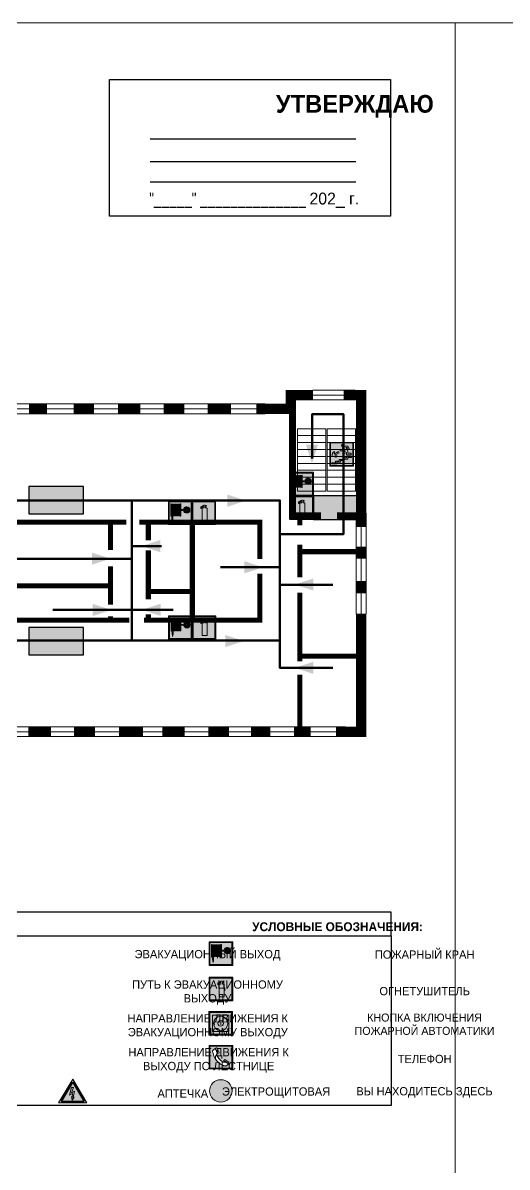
# Model space of a CAD drawing. Header units: millimetres. Extents: x 13114 to 67229, y 22859 to 38520.
# Drawn here: x 19138.5 to 19302.3, y 36353.2 to 36740.4 of the extents above; entities that cross this region are included whole.
import ezdxf

# ---------------------------------------------------------------- set-up
doc = ezdxf.new("R2010")
doc.units = ezdxf.units.MM
doc.layers.add('План_Штампы', color=7, linetype='Continuous')
doc.styles.add('обычный', font='arial.ttf')

# ---------------------------------------------------------------- blocks, each defined once
blk = doc.blocks.new('A$C3E6D3DDE')
at = {"lineweight": 5}
h = blk.add_hatch(color=40, dxfattribs=at)
h.paths.add_polyline_path([(24.1, 1.45), (16.46, -11.35), (31.74, -11.35)])
h.paths.add_polyline_path([(24.09, -0.46), (30.03, -10.41), (18.14, -10.41)], flags=16)
h.paths.add_polyline_path([(24.54, -3.08), (23.41, -6.02), (25.13, -5.01), (24.33, -8.5), (24.82, -8.27), (23.79, -9.86), (23.4, -8.04), (23.8, -8.43), (24.04, -6.29), (22.39, -7.25), (23.44, -3.08)], flags=0)
h = blk.add_hatch(color=256, dxfattribs=at)
h.paths.add_polyline_path([(24.37, 0.03, 0.567511), (23.82, 0.03), (17.59, -10.4, 0.582454), (17.86, -10.88), (30.32, -10.88, 0.582149), (30.6, -10.4)])
h.paths.add_polyline_path([(24.09, -0.46), (18.14, -10.41), (30.03, -10.41)], flags=16)
h.paths.add_polyline_path([(24.54, -3.08), (23.41, -6.02), (25.13, -5.01), (24.33, -8.5), (24.82, -8.27), (23.79, -9.86), (23.4, -8.04), (23.8, -8.43), (24.04, -6.29), (22.39, -7.25), (23.44, -3.08)], flags=0)
h = blk.add_hatch(color=40, dxfattribs=at)
h.paths.add_polyline_path([(24.09, -0.46), (18.14, -10.41), (30.03, -10.41)])
h.paths.add_polyline_path([(24.82, -8.27), (23.79, -9.86), (23.4, -8.04), (23.8, -8.43), (24.04, -6.29), (22.39, -7.25), (23.44, -3.08), (24.54, -3.08), (23.41, -6.02), (25.13, -5.01), (24.33, -8.5)], flags=16)
at = {"color": 40, "lineweight": 5}
for p, q in [((16.46, -11.35), (24.1, 1.45)), ((24.1, 1.45), (31.74, -11.35))]:
    blk.add_line(p, q, dxfattribs=at)
at = {"lineweight": 5}
for p, q in [((17.59, -10.4), (23.82, 0.03)), ((24.37, 0.03), (30.6, -10.4)), ((18.14, -10.41), (24.09, -0.46)), ((23.44, -3.08), (22.39, -7.25)), ((23.41, -6.02), (24.54, -3.08)), ((25.13, -5.01), (23.41, -6.02)), ((24.54, -3.08), (23.44, -3.08)), ((24.09, -0.46), (30.03, -10.41)), ((24.33, -8.5), (25.13, -5.01)), ((17.86, -10.88), (30.32, -10.88)), ((18.14, -10.41), (30.03, -10.41)), ((22.39, -7.25), (24.04, -6.29)), ((23.8, -8.43), (23.4, -8.04)), ((23.4, -8.04), (23.79, -9.86)), ((23.79, -9.86), (24.82, -8.27)), ((24.04, -6.29), (23.8, -8.43)), ((24.82, -8.27), (24.33, -8.5))]:
    blk.add_line(p, q, dxfattribs=at)
at = {"color": 50, "lineweight": 5}
blk.add_line((31.74, -11.35), (16.46, -11.35), dxfattribs=at)
blk = doc.blocks.new('A$C37112FD5')
at = {"true_color": 0xf5f5ff}
h = blk.add_hatch(color=7, dxfattribs=at)
h.dxf.hatch_style = 1
h.paths.add_polyline_path([(12.8, -7.4), (0, -7.4), (0, -20.2), (12.8, -20.2)])
h.paths.add_polyline_path([(12.29, -7.91), (12.29, -19.69), (0.51, -19.69), (0.51, -7.91)], flags=16)
h.paths.add_polyline_path([(4.98, -9.04, -0.42597), (5.17, -9.22), (5.17, -12.25), (5.17, -15.29, -0.432244), (4.98, -15.47), (4.83, -15.47, -0.42597), (4.64, -15.29), (4.64, -12.25), (4.64, -9.22, -0.432244), (4.83, -9.04)], flags=0)
h.paths.add_polyline_path([(4.28, -9.22), (4.28, -12.25), (4.28, -15.29, -0.432244), (4.09, -15.47), (3.94, -15.47, -0.42597), (3.75, -15.29), (3.75, -12.25), (3.75, -9.22, -0.432244), (3.94, -9.04), (4.09, -9.04, -0.42597)], flags=0)
h.paths.add_polyline_path([(5.72, -9.04), (5.87, -9.04, -0.42597), (6.06, -9.22), (6.06, -12.25), (6.06, -15.29, -0.432244), (5.87, -15.47), (5.72, -15.47, -0.42597), (5.53, -15.29), (5.53, -12.25), (5.53, -9.22, -0.432244)], flags=0)
h.paths.add_polyline_path([(6.42, -8.9), (6.5, -8.9, -0.42597), (6.69, -9.08), (6.69, -12.03), (8.21, -12.03, -15.824349), (8.21, -12.47), (6.69, -12.47), (6.69, -15.42, -0.432244), (6.5, -15.6), (6.42, -15.6)], flags=0)
h.paths.add_polyline_path([(3.39, -9.22), (3.39, -12.25), (3.39, -15.29, -0.432244), (3.2, -15.47), (3.05, -15.47, -0.42597), (2.85, -15.29), (2.85, -12.25), (2.85, -9.22, -0.432244), (3.05, -9.04), (3.2, -9.04, -0.42597)], flags=0)
h.paths.add_polyline_path([(2.5, -9.22), (2.5, -16.71), (1.96, -16.71), (1.96, -9.22, -0.432244), (2.15, -9.04), (2.31, -9.04, -0.42597)], flags=0)
h.paths.add_polyline_path([(1.61, -8.9), (1.61, -15.6), (1.57, -15.6, -0.42597), (1.37, -15.42), (1.37, -12.03), (1.37, -9.09, -0.432244), (1.57, -8.9)], flags=0)
h.paths.add_polyline_path([(9.76, -10.81), (9.76, -12.03), (8.49, -12.03, -0.336371)], flags=0)
h.paths.add_polyline_path([(8.49, -12.47), (9.76, -12.47), (9.76, -13.7, -0.336371)], flags=0)
h.paths.add_polyline_path([(10.11, -10.81, -0.336371), (11.38, -12.03), (10.11, -12.03)], flags=0)
h.paths.add_polyline_path([(10.11, -12.47), (11.38, -12.47, -0.336371), (10.11, -13.7)], flags=0)
h.paths.add_polyline_path([(2.5, -16.84), (2.5, -17.05), (1.97, -17.05), (1.97, -16.84)], flags=0)
h.paths.add_polyline_path([(2.5, -17.24, -0.033778), (2.24, -18.6, -0.033778), (1.97, -17.24)], flags=0)
h = blk.add_hatch(color=242)
h.dxf.hatch_style = 1
h.paths.add_polyline_path([(12.29, -7.91), (0.51, -7.91), (0.51, -19.69), (12.29, -19.69)])
h.paths.add_polyline_path([(6.42, -15.6), (6.42, -8.9), (6.5, -8.9, -0.42597), (6.69, -9.08), (6.69, -12.03), (8.21, -12.03, -15.824349), (8.21, -12.47), (6.69, -12.47), (6.69, -15.42, -0.432244), (6.5, -15.6)], flags=16)
h.paths.add_polyline_path([(5.87, -15.47), (5.72, -15.47, -0.42597), (5.53, -15.29), (5.53, -12.25), (5.53, -9.22, -0.432244), (5.72, -9.04), (5.87, -9.04, -0.42597), (6.06, -9.22), (6.06, -12.25), (6.06, -15.29, -0.432244)], flags=16)
h.paths.add_polyline_path([(4.98, -15.47), (4.83, -15.47, -0.42597), (4.64, -15.29), (4.64, -12.25), (4.64, -9.22, -0.432244), (4.83, -9.04), (4.98, -9.04, -0.42597), (5.17, -9.22), (5.17, -12.25), (5.17, -15.29, -0.432244)], flags=16)
h.paths.add_polyline_path([(4.09, -15.47), (3.94, -15.47, -0.42597), (3.75, -15.29), (3.75, -12.25), (3.75, -9.22, -0.432244), (3.94, -9.04), (4.09, -9.04, -0.42597), (4.28, -9.22), (4.28, -12.25), (4.28, -15.29, -0.432244)], flags=16)
h.paths.add_polyline_path([(3.2, -15.47), (3.05, -15.47, -0.42597), (2.85, -15.29), (2.85, -12.25), (2.85, -9.22, -0.432244), (3.05, -9.04), (3.2, -9.04, -0.42597), (3.39, -9.22), (3.39, -12.25), (3.39, -15.29, -0.432244)], flags=16)
h.paths.add_polyline_path([(2.5, -17.05), (1.97, -17.05), (1.97, -16.84), (2.5, -16.84)], flags=16)
h.paths.add_polyline_path([(2.5, -17.24, -0.033778), (2.24, -18.6, -0.033778), (1.97, -17.24)], flags=16)
h.paths.add_polyline_path([(2.5, -16.71), (1.96, -16.71), (1.96, -9.22, -0.432244), (2.15, -9.04), (2.31, -9.04, -0.42597), (2.5, -9.22)], flags=16)
h.paths.add_polyline_path([(1.61, -15.6), (1.57, -15.6, -0.42597), (1.37, -15.42), (1.37, -12.03), (1.37, -9.09, -0.432244), (1.57, -8.9), (1.61, -8.9)], flags=16)
h.paths.add_polyline_path([(8.49, -12.47), (9.76, -12.47), (9.76, -13.7, -0.336371)], flags=0)
h.paths.add_polyline_path([(10.11, -13.7), (10.11, -12.47), (11.38, -12.47, -0.336371)], flags=0)
h.paths.add_polyline_path([(8.49, -12.03, -0.336371), (9.76, -10.81), (9.76, -12.03)], flags=0)
h.paths.add_polyline_path([(10.11, -12.03), (10.11, -10.81, -0.336371), (11.38, -12.03)], flags=0)
h = blk.add_hatch(color=7, dxfattribs=at)
h.dxf.hatch_style = 1
h.paths.add_polyline_path([(1.61, -8.9), (1.57, -8.9, 0.432244), (1.37, -9.09), (1.37, -12.03), (1.37, -15.42, 0.42597), (1.57, -15.6), (1.61, -15.6)])
h.paths.add_polyline_path([(2.5, -9.22, 0.42597), (2.31, -9.04), (2.15, -9.04, 0.432244), (1.96, -9.22), (1.96, -16.71), (2.5, -16.71)])
h.paths.add_polyline_path([(2.5, -16.84), (1.97, -16.84), (1.97, -17.05), (2.5, -17.05)])
h.paths.add_polyline_path([(2.5, -17.24), (1.97, -17.24, 0.033778), (2.24, -18.6, 0.033778)])
h.paths.add_polyline_path([(3.39, -12.25), (3.39, -9.22, 0.42597), (3.2, -9.04), (3.05, -9.04, 0.432244), (2.85, -9.22), (2.85, -12.25), (2.85, -15.29, 0.42597), (3.05, -15.47), (3.2, -15.47, 0.432244), (3.39, -15.29)])
h.paths.add_polyline_path([(4.28, -12.25), (4.28, -9.22, 0.42597), (4.09, -9.04), (3.94, -9.04, 0.432244), (3.75, -9.22), (3.75, -12.25), (3.75, -15.29, 0.42597), (3.94, -15.47), (4.09, -15.47, 0.432244), (4.28, -15.29)])
h.paths.add_polyline_path([(5.17, -12.25), (5.17, -9.22, 0.42597), (4.98, -9.04), (4.83, -9.04, 0.432244), (4.64, -9.22), (4.64, -12.25), (4.64, -15.29, 0.42597), (4.83, -15.47), (4.98, -15.47, 0.432244), (5.17, -15.29)])
h.paths.add_polyline_path([(6.06, -12.25), (6.06, -9.22, 0.42597), (5.87, -9.04), (5.72, -9.04, 0.432244), (5.53, -9.22), (5.53, -12.25), (5.53, -15.29, 0.42597), (5.72, -15.47), (5.87, -15.47, 0.432244), (6.06, -15.29)])
h.paths.add_polyline_path([(6.69, -12.47), (8.21, -12.47, 15.824349), (8.21, -12.03), (6.69, -12.03), (6.69, -9.08, 0.42597), (6.5, -8.9), (6.42, -8.9), (6.42, -15.6), (6.5, -15.6, 0.432244), (6.69, -15.42)])
h.paths.add_polyline_path([(8.49, -12.47), (9.76, -12.47), (9.76, -13.7, -0.336371)], flags=16)
h.paths.add_polyline_path([(8.49, -12.03, -0.336371), (9.76, -10.81), (9.76, -12.03)], flags=16)
h.paths.add_polyline_path([(10.11, -12.47), (11.38, -12.47, -0.336371), (10.11, -13.7)], flags=16)
h.paths.add_polyline_path([(10.11, -12.03), (10.11, -10.81, -0.336371), (11.38, -12.03)], flags=16)
h = blk.add_hatch(color=242)
h.dxf.hatch_style = 1
h.paths.add_polyline_path([(9.76, -10.81, 0.336371), (8.49, -12.03), (9.76, -12.03)])
h.paths.add_polyline_path([(10.11, -10.81), (10.11, -12.03), (11.38, -12.03, 0.336371)])
h.paths.add_polyline_path([(11.38, -12.47), (10.11, -12.47), (10.11, -13.7, 0.336371)])
h.paths.add_polyline_path([(9.76, -12.47), (8.49, -12.47, 0.336371), (9.76, -13.7)])
at = {"color": 242, "lineweight": 5}
for p, q in [((0, -20.2), (0, -7.4)), ((0, -7.4), (12.8, -7.4)), ((1.37, -12.03), (1.37, -9.08)), ((1.37, -12.03), (1.37, -15.42)), ((1.57, -8.9), (1.61, -8.9)), ((1.61, -8.9), (1.61, -15.6)), ((1.96, -16.71), (1.96, -9.22)), ((2.15, -9.04), (2.31, -9.04)), ((2.5, -16.71), (2.5, -9.22)), ((2.85, -12.25), (2.85, -9.22)), ((2.85, -12.25), (2.85, -15.29)), ((3.05, -9.04), (3.2, -9.04)), ((3.39, -12.25), (3.39, -9.22)), ((3.39, -12.25), (3.39, -15.29)), ((3.75, -12.25), (3.75, -9.22)), ((3.75, -12.25), (3.75, -15.29)), ((3.94, -9.04), (4.09, -9.04)), ((4.28, -12.25), (4.28, -9.22)), ((4.28, -12.25), (4.28, -15.29)), ((4.64, -12.25), (4.64, -9.22)), ((4.64, -12.25), (4.64, -15.29)), ((4.83, -9.04), (4.98, -9.04)), ((5.17, -12.25), (5.17, -9.22)), ((5.17, -12.25), (5.17, -15.29)), ((5.53, -12.25), (5.53, -9.22)), ((5.53, -12.25), (5.53, -15.29)), ((5.72, -9.04), (5.87, -9.04)), ((6.06, -12.25), (6.06, -9.22)), ((6.06, -12.25), (6.06, -15.29)), ((6.42, -8.9), (6.42, -15.6)), ((6.5, -8.9), (6.42, -8.9)), ((6.69, -12.03), (6.69, -9.08)), ((8.21, -12.03), (6.69, -12.03)), ((9.76, -12.03), (8.49, -12.03)), ((9.76, -10.81), (9.76, -12.03)), ((10.11, -10.81), (10.11, -12.03)), ((11.38, -12.03), (10.11, -12.03)), ((12.8, -20.2), (12.8, -7.4)), ((1.57, -15.6), (1.61, -15.6)), ((1.96, -16.71), (2.5, -16.71)), ((1.97, -16.84), (2.5, -16.84)), ((1.97, -17.05), (1.97, -16.84)), ((2.5, -17.05), (1.97, -17.05)), ((1.97, -17.24), (2.5, -17.24)), ((2.5, -16.84), (2.5, -17.05)), ((3.05, -15.47), (3.2, -15.47)), ((3.94, -15.47), (4.09, -15.47)), ((4.83, -15.47), (4.98, -15.47)), ((5.72, -15.47), (5.87, -15.47)), ((6.42, -15.6), (6.5, -15.6)), ((8.21, -12.47), (6.69, -12.47)), ((6.69, -12.47), (6.69, -15.42)), ((9.76, -12.47), (8.49, -12.47)), ((9.76, -12.47), (9.76, -13.7)), ((11.38, -12.47), (10.11, -12.47)), ((10.11, -12.47), (10.11, -13.7)), ((0, -20.2), (12.8, -20.2))]:
    blk.add_line(p, q, dxfattribs=at)
blk.add_lwpolyline([(0.51, -7.91), (12.29, -7.91), (12.29, -19.69), (0.51, -19.69)], close=True, dxfattribs=at)
for centre, radius, start, end in [((1.56, -9.09), 0.182, 87.10267, 180.60715), ((2.15, -9.22), 0.182, 87.10267, 180.60715), ((2.32, -9.22), 0.182, 359.39285, 92.89733), ((3.04, -9.22), 0.182, 87.10267, 180.60715), ((3.21, -9.22), 0.182, 359.39285, 92.89733), ((3.93, -9.22), 0.182, 87.10267, 180.60715), ((4.1, -9.22), 0.182, 359.39285, 92.89733), ((4.82, -9.22), 0.182, 87.10267, 180.60715), ((4.99, -9.22), 0.182, 359.39285, 92.89733), ((5.71, -9.22), 0.182, 87.10267, 180.60715), ((5.88, -9.22), 0.182, 359.39285, 92.89733), ((6.51, -9.09), 0.182, 359.39285, 92.89733), ((9.93, -12.25), 1.74, 187.23185, 172.76815), ((9.93, -12.25), 1.46, 96.99266, 171.35851), ((9.93, -12.25), 1.46, 8.64149, 83.00734), ((1.56, -15.42), 0.182, 179.39285, 272.89733), ((12.17, -15.98), 10.27, 187.04098, 194.7793), ((-7.7, -15.98), 10.27, 345.2207, 352.95902), ((3.04, -15.29), 0.182, 179.39285, 272.89733), ((3.21, -15.29), 0.182, 267.10267, 0.60715), ((3.93, -15.29), 0.182, 179.39285, 272.89733), ((4.1, -15.29), 0.182, 267.10267, 0.60715), ((4.82, -15.29), 0.182, 179.39285, 272.89733), ((4.99, -15.29), 0.182, 267.10267, 0.60715), ((5.71, -15.29), 0.182, 179.39285, 272.89733), ((5.88, -15.29), 0.182, 267.10267, 0.60715), ((6.51, -15.42), 0.182, 267.10267, 0.60715), ((9.93, -12.25), 1.46, 188.64149, 263.00734), ((9.93, -12.25), 1.46, 276.99266, 351.35851)]:
    blk.add_arc(centre, radius, start, end, dxfattribs=at)
blk = doc.blocks.new('A$C7B8C2D5B')
at = {"lineweight": 0}
h = blk.add_hatch(color=5, dxfattribs=at)
h.dxf.hatch_style = 1
h.paths.add_polyline_path([(1.4, -3.02, 1), (-2.11, -3.02, 1)])
at = {"color": 5, "lineweight": 0}
blk.add_circle((-0.36, -3.02), 1.75, dxfattribs=at)
blk = doc.blocks.new('A$C456E1F9C')
at = {"lineweight": 5}
h = blk.add_hatch(color=242, dxfattribs=at)
h.paths.add_polyline_path([(0.51, -1.47), (0.51, -13.26), (12.29, -13.26), (12.29, -1.47)])
h.paths.add_polyline_path([(5.42, -4.95, -0.254479), (4.78, -5.4), (3.52, -2.53, -0.209735), (4.23, -2.4)], flags=16)
h.paths.add_polyline_path([(8.53, -8.6), (10.87, -10.17), (10.54, -10.76), (8.03, -9.13, -0.192251)], flags=16)
h.paths.add_polyline_path([(4.61, -5.49, 0.005518), (3.87, -5.72, 0.128647), (7.49, -10.01, 0.00809), (7.83, -9.33), (10.47, -10.97, -0.16736), (8.99, -12.25, -0.327862), (1.95, -3.95, -0.166952), (3.36, -2.62)], flags=16)
at = {"color": 242, "lineweight": 5}
for p, q in [((0, -13.77), (0, -0.97)), ((12.8, -0.97), (0, -0.97)), ((4.61, -5.49), (3.36, -2.62)), ((3.52, -2.53), (4.78, -5.4)), ((4.23, -2.4), (5.42, -4.95)), ((12.8, -13.77), (12.8, -0.97)), ((7.83, -9.33), (10.47, -10.97)), ((8.03, -9.13), (10.54, -10.76)), ((10.81, -10.12), (8.53, -8.6)), ((10.54, -10.76), (10.8, -10.3)), ((10.8, -10.3), (10.81, -10.12)), ((0, -13.77), (12.8, -13.77))]:
    blk.add_line(p, q, dxfattribs=at)
blk.add_lwpolyline([(0.51, -1.47), (12.29, -1.47), (12.29, -13.26), (0.51, -13.26)], close=True, dxfattribs=at)
for centre, radius, start, end in [((4.59, -5.34), 2.99, 114.28453, 152.19739), ((11.12, -3.31), 9.19, 183.99153, 256.60086), ((4.02, -3.27), 0.891, 76.32839, 123.70924), ((14.98, -39.1), 35.17, 107.14873, 108.41345), ((13.86, -0.94), 11.08, 205.55365, 234.87622), ((4.68, -4.59), 0.824, 276.9621, 334.07228), ((-13.31, 0.8), 23.44, 332.54871, 334.40268), ((8.94, -9.5), 0.989, 114.40924, 157.93883), ((7.87, -9.46), 3, 291.92908, 329.9329)]:
    blk.add_arc(centre, radius, start, end, dxfattribs=at)
blk = doc.blocks.new('A$C54414219')
at = {"true_color": 0xffffff}
h = blk.add_hatch(color=7, dxfattribs=at)
h.paths.add_polyline_path([(2.39, -9.45), (2.39, -18.3), (11.23, -18.3), (11.23, -9.45)], flags=0)
h.paths.add_polyline_path([(10.71, -13.87, -1), (2.92, -13.87, -1)], flags=0)
h.paths.add_polyline_path([(8.3, -13.87, -1), (5.33, -13.87, -1)], flags=0)
h.paths.add_polyline_path([(0.41, -7.47), (0.41, -20.27), (13.21, -20.27), (13.21, -7.47)])
h.paths.add_polyline_path([(0.92, -19.77), (12.71, -19.77), (12.71, -7.98), (0.92, -7.98)], flags=16)
h.paths.add_polyline_path([(11.23, -9.45), (11.23, -18.3), (2.39, -18.3), (2.39, -9.45)], flags=0)
at = {"lineweight": 5}
h = blk.add_hatch(color=242, dxfattribs=at)
h.paths.add_polyline_path([(12.71, -7.98), (0.92, -7.98), (0.92, -19.77), (12.71, -19.77)])
h.paths.add_polyline_path([(11.23, -18.3), (2.39, -18.3), (2.39, -9.45), (11.23, -9.45)], flags=16)
h.paths.add_polyline_path([(10.71, -13.87, -1), (2.92, -13.87, -1)], flags=0)
h.paths.add_polyline_path([(8.3, -13.87, -1), (5.33, -13.87, -1)], flags=0)
at = {"true_color": 0xffffff}
h = blk.add_hatch(color=7, dxfattribs=at)
h.paths.add_polyline_path([(2.39, -9.45), (2.39, -18.3), (11.23, -18.3), (11.23, -9.45)])
h.paths.add_polyline_path([(10.71, -13.87, -1), (2.92, -13.87, -1)], flags=16)
h.paths.add_polyline_path([(8.3, -13.87, -1), (5.33, -13.87, -1)], flags=0)
at = {"lineweight": 5}
h = blk.add_hatch(color=242, dxfattribs=at)
h.paths.add_polyline_path([(2.92, -13.87, 1), (10.71, -13.87, 1)])
h.paths.add_polyline_path([(8.3, -13.87, -1), (5.33, -13.87, -1)], flags=16)
at = {"color": 242, "lineweight": 5}
for p, q in [((0.41, -20.27), (0.41, -7.47)), ((0.41, -7.47), (13.21, -7.47)), ((0.41, -7.47), (13.21, -7.47)), ((13.21, -20.27), (13.21, -7.47)), ((0.41, -20.27), (13.21, -20.27))]:
    blk.add_line(p, q, dxfattribs=at)
for points in [[(0.92, -7.98), (12.71, -7.98), (12.71, -19.77), (0.92, -19.77)], [(2.39, -9.45), (11.23, -9.45), (11.23, -18.3), (2.39, -18.3)]]:
    blk.add_lwpolyline(points, close=True, dxfattribs=at)
for radius in [3.89, 1.49]:
    blk.add_circle((6.81, -13.87), radius, dxfattribs=at)
blk = doc.blocks.new('A$C3AD82952')
at = {"true_color": 0xf5f5ff}
h = blk.add_hatch(color=7, dxfattribs=at)
h.dxf.hatch_style = 1
h.paths.add_polyline_path([(8.21, 8.73, 0.414214), (7.89, 9.05), (7.22, 9.05), (7.22, 9.92), (7.59, 9.92, 1), (7.57, 10.36), (7.22, 10.36), (7.22, 10.6), (6.43, 10.6), (6.43, 10.36), (6.01, 10.36), (4.74, 9.59), (4.74, 8.69), (4.98, 8.73), (4.98, 9.26), (6.12, 9.91), (6.43, 9.91), (6.43, 9.05), (5.76, 9.05, 0.414214), (5.44, 8.73), (5.44, 2.2), (8.21, 2.2)], flags=0)
h.paths.add_polyline_path([(12.8, 12.8), (0, 12.8), (0, 0), (12.8, 0)])
h.paths.add_polyline_path([(0.51, 12.29), (12.29, 12.29), (12.29, 0.51), (0.51, 0.51)], flags=16)
h.paths.add_polyline_path([(4.74, 9.59), (6.01, 10.36), (6.43, 10.36), (6.43, 10.6), (7.22, 10.6), (7.22, 10.36), (7.59, 10.36, -0.94586), (7.59, 9.92), (7.22, 9.92), (7.22, 9.05), (7.89, 9.05, -0.414214), (8.21, 8.73), (8.21, 2.2), (5.44, 2.2), (5.44, 8.73, -0.414214), (5.76, 9.05), (6.43, 9.05), (6.43, 9.91), (6.12, 9.91), (4.98, 9.26), (4.98, 8.73), (4.74, 8.69)], flags=0)
h = blk.add_hatch(color=242)
h.dxf.hatch_style = 1
h.paths.add_polyline_path([(12.29, 12.29), (0.51, 12.29), (0.51, 0.51), (12.29, 0.51)])
h.paths.add_polyline_path([(4.74, 8.69), (4.74, 9.59), (6.01, 10.36), (6.43, 10.36), (6.43, 10.6), (7.22, 10.6), (7.22, 10.36), (7.59, 10.36, -0.94586), (7.59, 9.92), (7.22, 9.92), (7.22, 9.05), (7.89, 9.05, -0.414214), (8.21, 8.73), (8.21, 2.2), (5.44, 2.2), (5.44, 8.73, -0.414214), (5.76, 9.05), (6.43, 9.05), (6.43, 9.91), (6.12, 9.91), (4.98, 9.26), (4.98, 8.73)], flags=16)
h = blk.add_hatch(color=7, dxfattribs=at)
h.dxf.hatch_style = 1
h.paths.add_polyline_path([(8.21, 8.73, 0.414214), (7.89, 9.05), (7.22, 9.05), (7.22, 9.92), (7.59, 9.92, 1), (7.57, 10.36), (7.22, 10.36), (7.22, 10.6), (6.43, 10.6), (6.43, 10.36), (6.01, 10.36), (4.74, 9.59), (4.74, 8.69), (4.98, 8.73), (4.98, 9.26), (6.12, 9.91), (6.43, 9.91), (6.43, 9.05), (5.76, 9.05, 0.414214), (5.44, 8.73), (5.44, 2.2), (8.21, 2.2)])
at = {"color": 242, "lineweight": 5}
for p, q in [((0, 0), (0, 12.8)), ((0, 12.8), (12.8, 12.8)), ((12.8, 0), (12.8, 12.8)), ((6.01, 10.36), (4.74, 9.59)), ((4.74, 9.59), (4.74, 8.69)), ((4.74, 8.69), (4.98, 8.73)), ((4.98, 9.26), (6.12, 9.91)), ((4.98, 8.73), (4.98, 9.26)), ((5.44, 2.2), (5.44, 8.73)), ((5.76, 9.05), (6.43, 9.05)), ((6.01, 10.36), (6.43, 10.36)), ((6.12, 9.91), (6.43, 9.91)), ((7.22, 10.6), (6.43, 10.6)), ((6.43, 10.6), (6.43, 10.36)), ((6.43, 9.91), (6.43, 9.05)), ((7.22, 10.36), (7.22, 10.6)), ((7.59, 10.36), (7.22, 10.36)), ((7.22, 9.05), (7.22, 9.92)), ((7.59, 9.92), (7.22, 9.92)), ((7.89, 9.05), (7.22, 9.05)), ((8.21, 2.2), (8.21, 8.73)), ((0, 0), (12.8, 0)), ((5.44, 2.2), (8.21, 2.2))]:
    blk.add_line(p, q, dxfattribs=at)
blk.add_lwpolyline([(0.51, 12.29), (12.29, 12.29), (12.29, 0.51), (0.51, 0.51)], close=True, dxfattribs=at)
for centre, radius, start, end in [((5.76, 8.73), 0.32, 90, 180), ((7.58, 10.14), 0.223, 273.18746, 86.81254), ((7.89, 8.73), 0.32, 0, 90)]:
    blk.add_arc(centre, radius, start, end, dxfattribs=at)
blk = doc.blocks.new('A$C32E8229D')
at = {"true_color": 0xffffff}
blk.add_hatch(color=7, dxfattribs=at).paths.add_polyline_path([(0, 0), (0, -8), (16, -8), (16, 0)])
h = blk.add_hatch(color=126)
h.paths.add_polyline_path([(0.2, -0.2), (15.8, -0.2), (15.8, -7.8), (0.2, -7.8)])
h.paths.add_polyline_path([(13.49, -2.05), (12.08, -2.05), (11.37, -2.63, 0.162397), (11.29, -2.84), (11.29, -3.63), (10.35, -3.63), (10.35, -4.05), (11.68, -4.05), (11.68, -3.48), (12.26, -4.28), (11.29, -5.1), (11.29, -6.78), (11.85, -6.78), (11.85, -5.44), (12.8, -4.64), (12.8, -5.94), (14.46, -5.94), (14.46, -5.39), (13.45, -5.39), (13.45, -3.97), (12.46, -2.59), (13.15, -2.59), (13.69, -3.34), (14.18, -3)], flags=16)
h.paths.add_polyline_path([(10.74, -1.82, 1), (11.8, -1.82, 1)], flags=16)
h.paths.add_polyline_path([(9.39, -3.59), (5.99, -3.59), (6.56, -3.03), (5.91, -3.03), (5.1, -3.83), (5.91, -4.64), (6.56, -4.64), (5.99, -4.09), (9.39, -4.09)], flags=16)
h.paths.add_polyline_path([(4.29, -1.08), (1.72, -1.08), (1.72, -6.6), (4.29, -6.6)], flags=16)
at = {"color": 126}
blk.add_lwpolyline([(16, -8), (0, -8), (0, 0), (16, 0)], close=True, dxfattribs=at)
blk = doc.blocks.new('A$C7B4425F7')
at = {"true_color": 0xffffff}
blk.add_hatch(color=7, dxfattribs=at).paths.add_polyline_path([(0, 0), (-16, 0), (-16, -8), (0, -8)])
h = blk.add_hatch(color=126)
h.paths.add_polyline_path([(-0.2, -0.2), (-15.8, -0.2), (-15.8, -7.8), (-0.2, -7.8)])
h.paths.add_polyline_path([(-11.76, -2.03), (-11.76, -3.66), (-11.17, -3.66, -0.568275), (-11.17, -6.18), (-12.58, -6.18), (-12.58, -2.03)], flags=16)
h.paths.add_polyline_path([(-13.33, -4.12, -0.495768), (-13.59, -6.18), (-15.03, -6.18), (-15.03, -2.03), (-13.59, -2.03, -0.487973)], flags=16)
h.paths.add_polyline_path([(-10.25, -2.03), (-9.48, -2.03), (-9.48, -6.18), (-10.25, -6.18)], flags=16)
h.paths.add_polyline_path([(-13.84, -3.69), (-14.24, -3.69), (-14.24, -3.03), (-13.9, -3.03, -0.692621)], flags=0)
h.paths.add_polyline_path([(-9.15, -2.03), (-8.4, -2.03), (-8.04, -3.07), (-7.68, -2.03), (-6.93, -2.03), (-7.64, -4.1), (-6.93, -6.18), (-7.68, -6.18), (-8.04, -5.14), (-8.4, -6.18), (-9.15, -6.18), (-8.44, -4.1)], flags=16)
h.paths.add_polyline_path([(-11.76, -4.46), (-11.42, -4.46, -0.692621), (-11.36, -5.12), (-11.76, -5.12)], flags=0)
h.paths.add_polyline_path([(-13.9, -5.2), (-14.24, -5.2), (-14.24, -4.55), (-13.84, -4.55, -0.708038)], flags=0)
edge = h.paths.add_edge_path(flags=16)
edge.add_ellipse((-5.51, -4.08), major_axis=(0, 2.05), ratio=0.586184, start_angle=0, end_angle=360)
edge = h.paths.add_edge_path(flags=0)
edge.add_ellipse((-5.51, -4.08), major_axis=(0, 1.14), ratio=0.454828, start_angle=0, end_angle=360)
h.paths.add_polyline_path([(-4.13, -4.96, 0.377264), (-3.48, -4.52, 0.0555), (-3.16, -2.03), (-1.66, -2.03), (-1.66, -4.96), (-0.96, -4.96), (-0.96, -7.01), (-1.75, -7.01), (-1.75, -6.18), (-3.3, -6.18), (-3.3, -7.02), (-4.13, -7.02)], flags=16)
h.paths.add_polyline_path([(-2.73, -2.91), (-2.28, -2.91), (-2.28, -4.96), (-3.05, -4.96, 0.079136)], flags=0)
at = {"color": 126}
blk.add_lwpolyline([(-16, -8), (0, -8), (0, 0), (-16, 0)], close=True, dxfattribs=at)
blk = doc.blocks.new('вниз 3')
at = {"lineweight": 0, "true_color": 0xffffff}
h = blk.add_hatch(color=7, dxfattribs=at)
h.dxf.hatch_style = 1
h.paths.add_polyline_path([(40997.5, -4475.69), (40997.25, -4475.28), (40995.76, -4476.15), (40995.97, -4475.23), (40995.39, -4475.56), (40995.05, -4476.83), (40996.33, -4477.17), (40996.91, -4476.83), (40996, -4476.55)], flags=0)
h.paths.add_polyline_path([(40999.81, -4473.95), (41000.22, -4473.95), (41000.64, -4474.67), (41001.03, -4474.43), (41000.46, -4473.49), (41000.42, -4473.49), (40999.43, -4473.49), (40998.68, -4473.92), (40998.68, -4474.57), (40997.88, -4474.57), (40997.88, -4475), (40999.14, -4475), (40999.14, -4474.43), (40999.14, -4474.38), (40999.59, -4475.15), (40998.72, -4475.67), (40998.72, -4477.06), (40999.24, -4477.06), (40999.24, -4475.96), (40999.95, -4475.56), (40999.95, -4476.43), (41001.61, -4476.43), (41001.61, -4475.88), (41000.47, -4475.88), (41000.47, -4475.12)], flags=0)
h.paths.add_polyline_path([(40999.2, -4473.24, 1), (40998.35, -4473.24, 1)], flags=0)
h.paths.add_polyline_path([(41000.46, -4477.26), (41001.69, -4477.26), (41001.69, -4476.84), (41000.03, -4476.84), (41000.03, -4477.39), (40998.78, -4477.39), (40998.78, -4477.95), (40997.53, -4477.95), (40997.53, -4478.5), (40996.29, -4478.5), (40996.29, -4479.06), (40995.05, -4479.06), (40995.05, -4479.48), (40995.29, -4479.48), (40996.72, -4479.48), (40996.72, -4478.92), (40997.97, -4478.92), (40997.97, -4478.36), (40999.2, -4478.36), (40999.2, -4477.81), (41000.46, -4477.81)], flags=0)
h.paths.add_polyline_path([(41002.37, -4472.17), (40994.37, -4472.17), (40994.37, -4480.17), (41002.37, -4480.17)])
h.paths.add_polyline_path([(41002.16, -4479.96), (40994.57, -4479.96), (40994.57, -4472.37), (41002.16, -4472.37)], flags=16)
h.paths.add_polyline_path([(41001.61, -4475.88), (41001.61, -4476.43), (40999.95, -4476.43), (40999.95, -4475.56), (40999.24, -4475.96), (40999.24, -4477.06), (40998.72, -4477.06), (40998.72, -4475.67), (40999.59, -4475.15), (40999.14, -4474.38), (40999.14, -4474.43), (40999.14, -4475), (40997.88, -4475), (40997.88, -4474.57), (40998.68, -4474.57), (40998.68, -4473.92), (40999.43, -4473.49), (41000.42, -4473.49), (41000.46, -4473.49), (41001.03, -4474.43), (41000.64, -4474.67), (41000.22, -4473.95), (40999.81, -4473.95), (41000.47, -4475.12), (41000.47, -4475.88)], flags=0)
h.paths.add_polyline_path([(41001.69, -4476.84), (41001.69, -4477.26), (41000.46, -4477.26), (41000.46, -4477.81), (40999.2, -4477.81), (40999.2, -4478.36), (40997.97, -4478.36), (40997.97, -4478.92), (40996.72, -4478.92), (40996.72, -4479.48), (40995.05, -4479.48), (40995.05, -4479.06), (40996.29, -4479.06), (40996.29, -4478.5), (40997.53, -4478.5), (40997.53, -4477.95), (40998.78, -4477.95), (40998.78, -4477.39), (41000.03, -4477.39), (41000.03, -4476.84)], flags=0)
h.paths.add_polyline_path([(40998.35, -4473.24, -1), (40999.2, -4473.24, -1)], flags=0)
h.paths.add_polyline_path([(40997.5, -4475.69), (40996, -4476.55), (40996.91, -4476.83), (40996.33, -4477.17), (40995.05, -4476.83), (40995.39, -4475.56), (40995.97, -4475.23), (40995.76, -4476.15), (40997.25, -4475.28)], flags=0)
at = {"lineweight": 0}
h = blk.add_hatch(color=126, dxfattribs=at)
h.dxf.hatch_style = 1
h.paths.add_polyline_path([(41002.16, -4472.37), (40994.57, -4472.37), (40994.57, -4479.96), (41002.16, -4479.96)])
h.paths.add_polyline_path([(40995.97, -4475.23), (40995.76, -4476.15), (40997.25, -4475.28), (40997.5, -4475.69), (40996, -4476.55), (40996.91, -4476.83), (40996.33, -4477.17), (40995.05, -4476.83), (40995.39, -4475.56)], flags=16)
h.paths.add_polyline_path([(40997.88, -4474.57), (40998.68, -4474.57), (40998.68, -4473.92), (40999.43, -4473.49), (41000.42, -4473.49), (41000.46, -4473.49), (41001.03, -4474.43), (41000.64, -4474.67), (41000.22, -4473.95), (40999.81, -4473.95), (41000.47, -4475.12), (41000.47, -4475.88), (41001.61, -4475.88), (41001.61, -4476.43), (40999.95, -4476.43), (40999.95, -4475.56), (40999.24, -4475.96), (40999.24, -4477.06), (40998.72, -4477.06), (40998.72, -4475.67), (40999.59, -4475.15), (40999.14, -4474.38), (40999.14, -4474.43), (40999.14, -4475), (40997.88, -4475)], flags=16)
h.paths.add_polyline_path([(40998.35, -4473.24, -1), (40999.2, -4473.24, -1)], flags=16)
h.paths.add_polyline_path([(40997.53, -4477.95), (40998.78, -4477.95), (40998.78, -4477.39), (41000.03, -4477.39), (41000.03, -4476.84), (41001.69, -4476.84), (41001.69, -4477.26), (41000.46, -4477.26), (41000.46, -4477.81), (40999.2, -4477.81), (40999.2, -4478.36), (40997.97, -4478.36), (40997.97, -4478.92), (40996.72, -4478.92), (40996.72, -4479.48), (40995.05, -4479.48), (40995.05, -4479.06), (40996.29, -4479.06), (40996.29, -4478.5), (40997.53, -4478.5)], flags=16)
at = {"lineweight": 0, "true_color": 0xffffff}
h = blk.add_hatch(color=7, dxfattribs=at)
h.dxf.hatch_style = 1
h.paths.add_polyline_path([(40999.2, -4473.24, 1), (40998.35, -4473.24, 1)])
h.paths.add_polyline_path([(40999.81, -4473.95), (41000.22, -4473.95), (41000.64, -4474.67), (41001.03, -4474.43), (41000.46, -4473.49), (41000.42, -4473.49), (40999.43, -4473.49), (40998.68, -4473.92), (40998.68, -4474.57), (40997.88, -4474.57), (40997.88, -4475), (40999.14, -4475), (40999.14, -4474.43), (40999.14, -4474.38), (40999.59, -4475.15), (40998.72, -4475.67), (40998.72, -4477.06), (40999.24, -4477.06), (40999.24, -4475.96), (40999.95, -4475.56), (40999.95, -4476.43), (41001.61, -4476.43), (41001.61, -4475.88), (41000.47, -4475.88), (41000.47, -4475.12)])
h.paths.add_polyline_path([(40999.2, -4477.81), (41000.46, -4477.81), (41000.46, -4477.26), (41001.69, -4477.26), (41001.69, -4476.84), (41000.03, -4476.84), (41000.03, -4477.39), (40998.78, -4477.39), (40998.78, -4477.95), (40997.53, -4477.95), (40997.53, -4478.5), (40996.29, -4478.5), (40996.29, -4479.06), (40995.05, -4479.06), (40995.05, -4479.48), (40995.29, -4479.48), (40996.72, -4479.48), (40996.72, -4478.92), (40997.97, -4478.92), (40997.97, -4478.36), (40999.2, -4478.36)])
h.paths.add_polyline_path([(40997.5, -4475.69), (40997.25, -4475.28), (40995.76, -4476.15), (40995.97, -4475.23), (40995.39, -4475.56), (40995.05, -4476.83), (40996.33, -4477.17), (40996.91, -4476.83), (40996, -4476.55)])
at = {"color": 126, "lineweight": 0}
for points in [[(40994.37, -4472.17), (41002.37, -4472.17), (41002.37, -4480.17), (40994.37, -4480.17)], [(40994.57, -4472.37), (41002.16, -4472.37), (41002.16, -4479.96), (40994.57, -4479.96)]]:
    blk.add_lwpolyline(points, close=True, dxfattribs=at)
for points in [[(40995.05, -4476.83), (40995.39, -4475.56), (40995.97, -4475.23), (40995.76, -4476.15), (40997.25, -4475.28), (40997.5, -4475.69), (40996, -4476.55), (40996.91, -4476.83), (40996.33, -4477.17), (40995.05, -4476.83)], [(40999.14, -4474.43), (40999.14, -4475), (40997.88, -4475), (40997.88, -4474.57), (40998.68, -4474.57), (40998.68, -4473.92), (40999.43, -4473.49), (41000.42, -4473.49), (41000.46, -4473.49), (41001.03, -4474.43), (41000.64, -4474.67), (41000.22, -4473.95), (40999.81, -4473.95), (41000.47, -4475.12), (41000.47, -4475.88), (41001.61, -4475.88), (41001.61, -4476.43), (40999.95, -4476.43), (40999.95, -4475.56), (40999.24, -4475.96), (40999.24, -4477.06), (40998.72, -4477.06), (40998.72, -4475.67), (40999.59, -4475.15), (40999.14, -4474.38), (40999.14, -4474.43)], [(40995.29, -4479.48), (40995.05, -4479.48), (40995.05, -4479.06), (40996.29, -4479.06), (40996.29, -4478.5), (40997.53, -4478.5), (40997.53, -4477.95), (40998.78, -4477.95), (40998.78, -4477.39), (41000.03, -4477.39), (41000.03, -4476.84), (41001.69, -4476.84), (41001.69, -4477.26), (41000.46, -4477.26), (41000.46, -4477.81), (40999.2, -4477.81), (40999.2, -4478.36), (40997.97, -4478.36), (40997.97, -4478.92), (40996.72, -4478.92), (40996.72, -4479.48), (40995.05, -4479.48)]]:
    blk.add_lwpolyline(points, dxfattribs=at)
blk.add_circle((40998.77, -4473.24), 0.426, dxfattribs=at)

msp = doc.modelspace()

# ---------------------------------------------------------------- linework, layer by layer
at = {"color": 5, "lineweight": 0}
for points in [[(18684.77, 36345.39), (19284.77, 36345.39), (19284.77, 36740.39), (18684.77, 36740.39)], [(19284.77, 36345.39), (19884.77, 36345.39), (19884.77, 36740.39), (19284.77, 36740.39)]]:
    msp.add_lwpolyline(points, close=True, dxfattribs=at)
for points in [[(19167.87, 36721.25), (19262.87, 36721.25), (19262.87, 36675.04), (19167.87, 36675.04)], [(19119.39, 36431.49), (19263.16, 36431.49), (19263.16, 36439.54), (19119.39, 36439.54)], [(19119.39, 36431.49), (19263.16, 36431.49), (19263.16, 36374.09), (19119.39, 36374.09)]]:
    msp.add_lwpolyline(points, close=True)
for points in [[(19181.62, 36701.2), (19251.15, 36701.2)], [(19181.62, 36693.44), (19251.15, 36693.44)], [(19181.62, 36686.65), (19251.15, 36686.65)]]:
    msp.add_lwpolyline(points)
at = {"lineweight": 0}
for points, const_width in [([(19236.61, 36614.43), (19229.15, 36614.43), (19229.15, 36609.76), (19217.44, 36609.76)], 3.46), ([(19229.75, 36613.69), (19229.75, 36573.57), (19239.38, 36573.57)], 2.31), ([(19252.98, 36569.81), (19252.98, 36614.43), (19247.08, 36614.43)], 3.46), ([(19146.7, 36609.76), (19140.6, 36609.76)], 3.46), ([(19162.63, 36609.76), (19155.7, 36609.76)], 3.46), ([(19178.24, 36609.76), (19170.69, 36609.76)], 3.46), ([(19193.14, 36609.76), (19186.1, 36609.76)], 3.46), ([(19208.94, 36609.76), (19201, 36609.76)], 3.46), ([(19089.31, 36571.45), (19173.47, 36571.45)], 1.73), ([(19168.18, 36571.45), (19168.18, 36562)], 1.73), ([(19177.97, 36571.45), (19218.67, 36571.45), (19218.67, 36559.01)], 1.73), ([(19180.97, 36571.45), (19180.97, 36565.31)], 1.73), ([(19195.85, 36571.45), (19195.85, 36538.29)], 1.73), ([(19232.23, 36573.56), (19232.23, 36570.37)], 1.73), ([(19252.98, 36573.57), (19244.81, 36573.57)], 2.31), ([(19232.23, 36563.79), (19232.23, 36552.75)], 1.73), ([(19252.98, 36559.11), (19252.98, 36563.16)], 3.46), ([(19180.97, 36561.94), (19180.97, 36545.29)], 1.73), ([(19232.23, 36561.45), (19252.26, 36561.45)], 1.73), ([(19097.16, 36549.92), (19168.18, 36549.92), (19168.18, 36556.46)], 1.73), ([(19218.67, 36553.97), (19218.67, 36538.29), (19179.5, 36538.29)], 1.73), ([(19252.98, 36547.36), (19252.98, 36551.52)], 3.46), ([(19168.18, 36549.92), (19168.18, 36543.53)], 1.73), ([(19180.97, 36547.97), (19195.85, 36547.97)], 1.73), ([(19232.23, 36547.58), (19232.23, 36524.35)], 1.73), ([(19180.97, 36538.29), (19180.97, 36540.24)], 1.73), ([(19244.43, 36500.54), (19252.98, 36500.54), (19252.98, 36540.5)], 3.46), ([(19174.48, 36538.29), (19090.81, 36538.29)], 1.73), ([(19168.18, 36538.29), (19168.18, 36539.58)], 1.73), ([(19232.23, 36526.14), (19252, 36526.14)], 1.73), ([(19232.23, 36519.84), (19232.23, 36500.97)], 1.73), ([(19140.35, 36500.54), (19148.09, 36500.54)], 3.46), ([(19155.83, 36500.54), (19162.91, 36500.54)], 3.46), ([(19171.08, 36500.54), (19179.15, 36500.54)], 3.46), ([(19185.69, 36500.54), (19193.2, 36500.54)], 3.46), ([(19201.3, 36500.54), (19208.27, 36500.54)], 3.46), ([(19215.66, 36500.54), (19222.25, 36500.54)], 3.46), ([(19230.26, 36500.54), (19235.87, 36500.54)], 3.46)]:
    msp.add_lwpolyline(points, dxfattribs=dict(at, const_width=const_width))
for points in [[(19236.59, 36616.06), (19250.9, 36616.06)], [(19012.66, 36611.44), (19220.49, 36611.44)], [(19236.19, 36612.79), (19250.5, 36612.79)], [(19236.61, 36614.43), (19250.93, 36614.43)], [(19012.61, 36608.11), (19220.45, 36608.11)], [(19012.77, 36609.76), (19220.6, 36609.76)], [(19251.32, 36540.33), (19251.32, 36574.38)], [(19252.98, 36540.5), (19252.98, 36574.55)], [(19254.63, 36540.42), (19254.63, 36574.47)], [(18738.12, 36502.23), (19247.68, 36502.23)], [(18738.24, 36498.89), (19247.81, 36498.89)], [(18738.31, 36500.54), (19247.88, 36500.54)]]:
    msp.add_lwpolyline(points, dxfattribs=at)
at = {"color": 126, "lineweight": 100, "true_color": 0x008754}
for points in [[(19225.45, 36567.34), (19246.94, 36567.34), (19246.94, 36608.01), (19236.43, 36608.01), (19236.43, 36592.96)], [(19023.19, 36552.34), (19023.19, 36552.34), (19023.19, 36505.52), (19079.58, 36505.52), (19079.58, 36531.44), (19225.45, 36531.44), (19225.45, 36578.82), (19079.58, 36578.82), (19079.58, 36531.44)], [(19087.47, 36559.07), (19175.37, 36559.07), (19175.37, 36578.82), (19175.37, 36531.44)], [(19175.37, 36563.34), (19185.42, 36563.34)], [(19225.45, 36556.21), (19205.41, 36556.21)], [(19225.45, 36550.28), (19243.35, 36550.28)], [(19189.39, 36541.8), (19148.66, 36541.8)], [(19225.45, 36531.44), (19225.45, 36522.11), (19243.35, 36522.11)]]:
    msp.add_lwpolyline(points, dxfattribs=at)
at = {"lineweight": 0}
for points in [[(19231.46, 36600.73), (19241.01, 36600.73), (19241.01, 36603.08), (19231.46, 36603.08)], [(19241.47, 36600.73), (19251.01, 36600.73), (19251.01, 36603.08), (19241.47, 36603.08)], [(19231.46, 36598.38), (19241.01, 36598.38), (19241.01, 36600.73), (19231.46, 36600.73)], [(19241.47, 36598.38), (19251.01, 36598.38), (19251.01, 36600.73), (19241.47, 36600.73)], [(19231.46, 36596.04), (19241.01, 36596.04), (19241.01, 36598.38), (19231.46, 36598.38)], [(19231.46, 36593.69), (19241.01, 36593.69), (19241.01, 36596.04), (19231.46, 36596.04)], [(19241.47, 36596.04), (19251.01, 36596.04), (19251.01, 36598.38), (19241.47, 36598.38)], [(19241.47, 36593.69), (19251.01, 36593.69), (19251.01, 36596.04), (19241.47, 36596.04)], [(19231.46, 36591.34), (19241.01, 36591.34), (19241.01, 36593.69), (19231.46, 36593.69)], [(19231.46, 36589), (19241.01, 36589), (19241.01, 36591.34), (19231.46, 36591.34)], [(19241.47, 36591.34), (19251.01, 36591.34), (19251.01, 36593.69), (19241.47, 36593.69)], [(19241.47, 36589), (19251.01, 36589), (19251.01, 36591.34), (19241.47, 36591.34)], [(19231.46, 36586.65), (19241.01, 36586.65), (19241.01, 36589), (19231.46, 36589)], [(19241.47, 36586.65), (19251.01, 36586.65), (19251.01, 36589), (19241.47, 36589)], [(19231.46, 36584.31), (19241.01, 36584.31), (19241.01, 36586.65), (19231.46, 36586.65)], [(19231.46, 36581.96), (19241.01, 36581.96), (19241.01, 36584.31), (19231.46, 36584.31)], [(19241.47, 36584.31), (19251.01, 36584.31), (19251.01, 36586.65), (19241.47, 36586.65)], [(19241.47, 36581.96), (19251.01, 36581.96), (19251.01, 36584.31), (19241.47, 36584.31)]]:
    msp.add_lwpolyline(points, close=True, dxfattribs=at)
at = {"layer": 'План_Штампы', "color": 126, "true_color": 0x008754}
for points in [[(19234.25, 36597.71), (19238.37, 36597.7), (19236.33, 36591.38)], [(19207.71, 36576.66), (19207.72, 36580.78), (19214.04, 36578.74)], [(19185, 36565.41), (19184.99, 36561.29), (19178.67, 36563.33)], [(19161.87, 36557.03), (19161.88, 36561.15), (19168.2, 36559.11)], [(19213.44, 36554.11), (19213.45, 36558.23), (19219.77, 36556.19)], [(19236.83, 36552.41), (19236.82, 36548.29), (19230.5, 36550.33)], [(19162.15, 36539.67), (19162.16, 36543.79), (19168.48, 36541.75)], [(19185.16, 36543.86), (19185.15, 36539.74), (19178.84, 36541.78)], [(19206.99, 36529.15), (19207, 36533.27), (19213.32, 36531.23)], [(19236.79, 36524.23), (19236.78, 36520.11), (19230.46, 36522.15)]]:
    msp.add_solid(points, dxfattribs=at)

# ---------------------------------------------------------------- block references
at = {"color": 126, "true_color": 0x008754}
msp.add_blockref('вниз 3', (-21751.99, 41070.62), dxfattribs=at)
for name, p, xscale, yscale, zscale in [('A$C37112FD5', (19228.82, 36592.94), 0.6249984004534781, 0.6249984004534781, 0.6249984004534781), ('A$C3AD82952', (19228.82, 36572.32), 0.625, 0.625, 0.625), ('A$C37112FD5', (19187.73, 36583.24), 0.6249984004534781, 0.6249984004534781, 0.6249984004534781), ('A$C3AD82952', (19195.73, 36570.62), 0.625, 0.625, 0.625), ('A$C37112FD5', (19187.78, 36544.37), 0.6249984004534781, 0.6249984004534781, 0.6249984004534781), ('A$C3AD82952', (19195.78, 36531.75), 0.625, 0.625, 0.625), ('A$C37112FD5', (19201.49, 36434.11), 0.6249984004534781, 0.6249984004534781, 0.6249984004534781), ('A$C3AD82952', (19201.49, 36409.5), 0.625, 0.625, 0.625), ('A$C54414219', (19201.18, 36410.51), 0.625, 0.625, 0.625), ('A$C456E1F9C', (19201.49, 36395.03), 0.625, 0.625, 0.625), ('A$C3E6D3DDE', (19140.33, 36382.09), 0.625, 0.625, 0.625), ('A$C7B8C2D5B', (19206.26, 36385.57), 2.177419353276491, 2.177419353276491, 2.177419353276491)]:
    msp.add_blockref(name, p, dxfattribs=dict(xscale=xscale, yscale=yscale, zscale=zscale))
at = {"layer": 'План_Штампы', "color": 126, "true_color": 0x008754, "xscale": -1.155, "yscale": 1.155, "zscale": 1.155}
for p in [(19158.99, 36583.46), (19158.99, 36535.83)]:
    msp.add_blockref('A$C32E8229D', p, dxfattribs=at)
at = {"layer": 'План_Штампы'}
msp.add_blockref('A$C7B4425F7', (19252.82, 36580.32), dxfattribs=at)

# ---------------------------------------------------------------- texts
at = {"lineweight": 0, "attachment_point": 5, "style": 'обычный'}
for s, insert, char_height, width in [('\\pi-18,l18,t18;{\\fProxima Nova Rg|b1|i0|c204|p2;УТВЕРЖДАЮ\\H1.1997x; }', (19250.82, 36712.13), 6, 126.6484), ('{\\fArial Narrow|b0|i0|c204|p34;"_____" ______________ \\fProxima Nova Rg|b0|i0|c204|p2;202_ г. }', (19216.78, 36680.37), 4, 78.6503), ('{\\fProxima Nova Rg|b1|i0|c204|p2;УСЛОВНЫЕ ОБОЗНАЧЕНИЯ:\\H1.1997x; }', (19244.97, 36434.54), 3, 175.1736), ('\\pi-8.4,l8.4,t8.4;{\\fProxima Nova Rg|b0|i0|c204|p2;ЭВАКУАЦИОННЫЙ ВЫХОД\\H1.6404x; }', (19200.97, 36424.88), 2.8, 126.6484), ('\\pi-8.4,l8.4,t8.4;{\\fProxima Nova Rg|b0|i0|c204|p2;ПОЖАРНЫЙ КРАН\\H1.6404x; }', (19274.43, 36425.12), 2.8, 126.6484), ('\\pi-8.4,l8.4,t8.4;{\\fProxima Nova Rg|b0|i0|c204|p2;ПУТЬ К ЭВАКУАЦИОННОМУ \\PВЫХОДУ }', (19200.98, 36412.27), 2.8, 126.6484), ('\\pi-8.4,l8.4,t8.4;{\\fProxima Nova Rg|b0|i0|c204|p2;ОГНЕТУШИТЕЛЬ\\H1.1997x; }', (19274.45, 36412.76), 2.8, 126.6484), ('\\pi-8.4,l8.4,t8.4;{\\fProxima Nova Rg|b0|i0|c204|p2;НАПРАВЛЕНИЕ ДВИЖЕНИЯ К \\PЭВАКУАЦИОННОМУ ВЫХОДУ}', (19201.07, 36400.83), 2.8, 126.6484), ('\\pi-8.1,l8.1,t8.1;{\\fProxima Nova Rg|b0|i0|c204|p2;КНОПКА ВКЛЮЧЕНИЯ\\PПОЖАРНОЙ АВТОМАТИКИ}', (19274.4, 36401.55), 2.7, 126.6484), ('\\pi-8.4,l8.4,t8.4;{\\fProxima Nova Rg|b0|i0|c204|p2;НАПРАВЛЕНИЕ ДВИЖЕНИЯ К \\PВЫХОДУ ПО ЛЕСТНИЦЕ }', (19201.36, 36389.35), 2.8, 126.6484), ('\\pi-8.4,l8.4,t8.4;{\\fProxima Nova Rg|b0|i0|c204|p2;ТЕЛЕФОН\\H1.1997x; }', (19274.44, 36389.79), 2.8, 126.6484), ('\\pi-8.4,l8.4,t8.4;{\\fProxima Nova Rg|b0|i0|c204|p2;АПТЕЧКА\\H1.1667x; }', (19192.63, 36378.13), 2.8, 126.6484), ('\\pi-8.4,l8.4,t8.4;{\\fProxima Nova Rg|b0|i0|c204|p2;ЭЛЕКТРОЩИТОВАЯ\\H1.1997x; }', (19224.16, 36378.4), 2.8, 126.6484), ('\\pi-8.4,l8.4,t8.4;{\\fProxima Nova Rg|b0|i0|c204|p2;ВЫ НАХОДИТЕСЬ ЗДЕСЬ\\H1.1997x; }', (19274.38, 36378.48), 2.8, 126.6484)]:
    msp.add_mtext(s, dxfattribs=dict(at, insert=insert, char_height=char_height, width=width))

doc.saveas('drawing.dxf')
